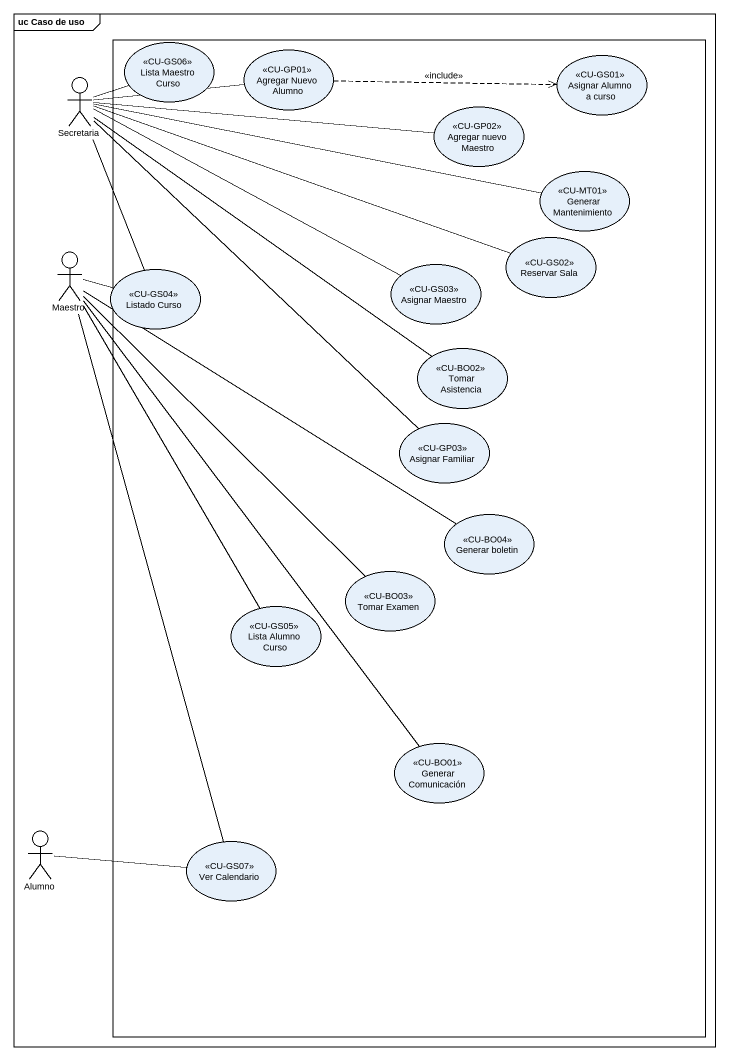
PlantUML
@startuml
mainframe uc Caso de uso
rectangle " " as rectangle1 {
  usecase "Lista Maestro Curso" as Lista_Maestro_Curso <<CU-GS06>>
  usecase "Agregar Nuevo Alumno" as Agregar_Nuevo_Alumno <<CU-GP01>>
  usecase "Asignar Alumno a curso" as Asignar_Alumno_a_curso <<CU-GS01>>
  usecase "Agregar nuevo Maestro" as Agregar_nuevo_Maestro <<CU-GP02>>
  usecase "Generar Mantenimiento" as Generar_Mantenimiento <<CU-MT01>>
  usecase "Reservar Sala" as Reservar_Sala <<CU-GS02>>
  usecase "Listado Curso" as Listado_Curso <<CU-GS04>>
  usecase "Asignar Maestro" as Asignar_Maestro <<CU-GS03>>
  usecase "Tomar Asistencia" as Tomar_Asistencia <<CU-BO02>>
  usecase "Asignar Familiar" as Asignar_Familiar <<CU-GP03>>
  usecase "Generar boletin" as Generar_boletin <<CU-BO04>>
  usecase "Tomar Examen" as Tomar_Examen <<CU-BO03>>
  usecase "Lista Alumno Curso" as Lista_Alumno_Curso <<CU-GS05>>
  usecase "Generar Comunicación" as Generar_Comunicación <<CU-BO01>>
  usecase "Ver Calendario" as Ver_Calendario <<CU-GS07>>
}
actor Secretaria
actor Maestro
actor Alumno
Secretaria -right- Lista_Maestro_Curso
Secretaria -right- Agregar_Nuevo_Alumno
Secretaria -right- Agregar_nuevo_Maestro
Secretaria -right- Generar_Mantenimiento
Secretaria -right- Reservar_Sala
Secretaria -- Listado_Curso
Secretaria -right- Asignar_Maestro
Secretaria -- Tomar_Asistencia
Secretaria -- Asignar_Familiar
Agregar_Nuevo_Alumno .right.> Asignar_Alumno_a_curso : <<include>>
Maestro -right- Listado_Curso
Maestro -- Generar_boletin
Maestro -- Tomar_Examen
Maestro -- Lista_Alumno_Curso
Maestro -- Generar_Comunicación
Maestro -- Ver_Calendario
Alumno -right- Ver_Calendario
@enduml
